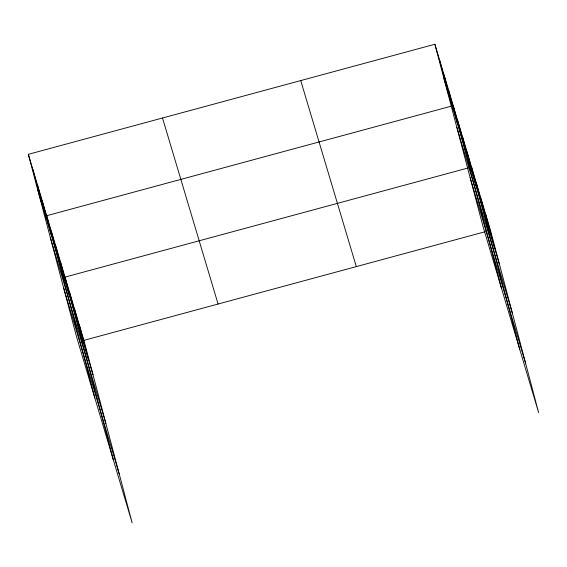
<?xml version="1.0" encoding="UTF-8"?>
<svg xmlns="http://www.w3.org/2000/svg" width="567" height="567" viewBox="0 0 567 567"><rect width="100%" height="100%" fill="white"/><g stroke="black" fill="none" stroke-linecap="round" stroke-linejoin="round"><path stroke-width="0.85" d="M28.35 154.323L83.916 340.356L132.111 522.746L76.538 336.713L28.35 154.323L434.889 44.254L490.462 230.287L538.65 412.677L483.084 226.644L434.889 44.254M468.214 167.945L65.028 277.107L113.216 459.497M83.916 340.356L485.43 231.648M488.782 230.741L490.462 230.287M443.947 78.522L499.513 264.562M456.86 127.405L512.433 313.438M470.163 177.762L525.737 363.801M300.73 80.578L356.303 266.61M162.509 118L218.075 304.032M37.408 188.591L92.974 374.631M50.321 237.474L105.887 423.506M63.624 287.83L119.198 473.87M485.735 214.475L494.793 248.75M481.014 198.663L490.072 232.938M476.294 182.85L485.345 217.118M471.567 167.038L519.755 349.428M466.981 151.687L476.039 185.962M462.396 136.342L471.453 170.61M457.817 120.991L466.868 155.266M501.419 288.036L453.231 105.646L46.685 215.715L94.88 398.105M448.646 90.295L457.697 124.57M444.06 74.95L453.118 109.218M439.475 59.599L448.532 93.874M79.196 324.544L88.254 358.819M74.475 308.732L83.526 343.007M69.748 292.919L78.806 327.194M60.442 261.756L69.493 296.031M55.857 246.411L64.914 280.679M51.271 231.06L60.329 265.335M42.107 200.364L51.158 234.639M37.521 185.019L46.572 219.287M32.936 169.668L41.986 203.943"/></g></svg>
